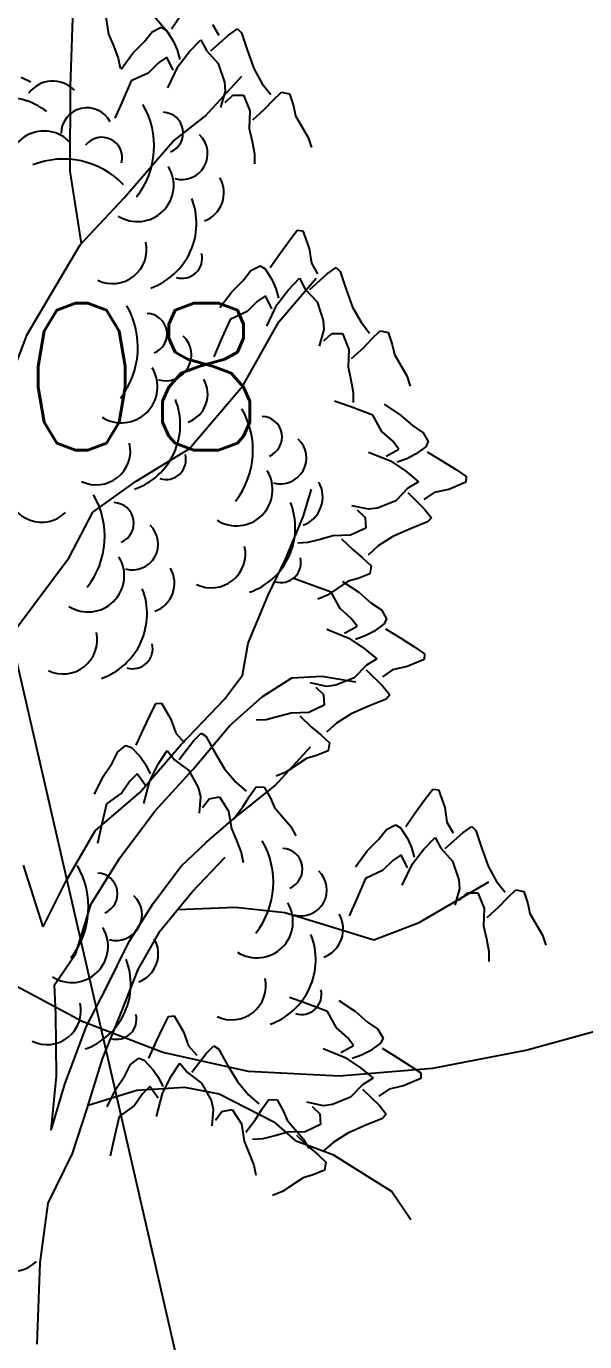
# Model space of a CAD drawing. Extents: x 524954 to 526204, y 9523489 to 9524010.
# Drawn here: x 525209.74 to 525213.54, y 9523684.92 to 9523693.88 of the extents above; entities that cross this region are included whole.
import ezdxf

# ---------------------------------------------------------------- set-up
doc = ezdxf.new("R2010")
doc.units = 0
doc.header["$PDMODE"] = 33
doc.header["$PDSIZE"] = 0.1
doc.linetypes.add('ACAD_ISO12W100', pattern=[21, 12, -3, 0, -3, 0, -3])
for name, color, linetype in [('Arbre', 34, 'ACAD_ISO12W100'), ('Cloture', 7, 'Continuous'), ('CN_10_00', 1, 'Continuous'), ('TopoAlt', 3, 'Continuous'), ('TOPOJIS', 7, 'Continuous')]:
    doc.layers.add(name, color=color, linetype=linetype)
doc.styles.add('Simplex 1.0', font='Simplex.shx', dxfattribs={"width": 0.99, "height": 1})
doc.linetypes.add('LIMITE1', pattern='A,6.35,-2.54,[133,ltypeshp.shx,S=2.54,R=0,X=-2.54,Y=0],-2.54,25.4', length=36.83)

# ---------------------------------------------------------------- blocks, each defined once
blk = doc.blocks.new('TCPOINT M')
at = {"color": 0}
blk.add_point((0, 0), dxfattribs=at)
at = {"layer": 'TopoAlt', "style": 'Simplex 1.0', "width": 0.99}
blk.add_attdef('ALT', (0.15, 0.15), '', height=1, dxfattribs=at)
blk = doc.blocks.new('v088')
at = {"linetype": 'Continuous'}
for p, q in [((0.2697, 11.1929), (0.2897, 11.7219)), ((0.5114, 11.6644), (0.5299, 11.5465)), ((0.824, 11.6885), (0.9344, 11.5607)), ((0.9578, 11.583), (1.027, 11.683)), ((0.7732, 11.4945), (0.827, 11.5637)), ((0.827, 11.5637), (0.8886, 11.5945)), ((0.8886, 11.5945), (0.9232, 11.5753)), ((0.9232, 11.5753), (0.9693, 11.5022)), ((0.9344, 11.5607), (0.97, 11.497)), ((1.2386, 11.6137), (1.2809, 11.5407)), ((1.3463, 11.5407), (1.4079, 11.583)), ((1.4079, 11.583), (1.4348, 11.556)), ((0.5299, 11.5465), (0.5653, 11.4632)), ((0.6962, 11.4176), (0.7732, 11.4945)), ((0.9693, 11.5022), (0.9963, 11.4406)), ((1.0809, 11.4291), (1.1578, 11.5099)), ((1.1578, 11.5099), (1.1963, 11.4368)), ((1.2271, 11.433), (1.3463, 11.5407)), ((1.4348, 11.556), (1.4733, 11.4406)), ((0.5653, 11.4632), (0.5962, 11.3829)), ((0.5962, 11.3829), (0.6091, 11.3149)), ((0.6155, 11.3099), (0.6962, 11.4176)), ((0.927, 11.3906), (0.8693, 11.3522)), ((0.9693, 11.3022), (0.927, 11.3906)), ((0.9963, 11.4406), (1.0155, 11.3753)), ((1.004, 11.3291), (1.0809, 11.4291)), ((1.1963, 11.4368), (1.2771, 11.3483)), ((1.4733, 11.4406), (1.5194, 11.3137)), ((0.8693, 11.3522), (0.8001, 11.2829)), ((0.9347, 11.1829), (1.004, 11.3291)), ((1.2771, 11.3483), (1.3194, 11.2214)), ((1.5194, 11.3137), (1.5771, 11.2099)), ((-0.0648, 11.2537), (0.0014, 11.223)), ((0.6847, 11.2291), (0.6193, 11.0829)), ((0.8001, 11.2829), (0.6847, 11.2291)), ((1.1882, 10.9882), (1.4374, 11.2608)), ((1.3194, 11.2214), (1.3232, 11.1598)), ((1.5771, 11.2099), (1.6348, 11.1368)), ((0.2693, 10.6145), (0.2697, 11.1929)), ((1.3232, 11.1598), (1.2925, 11.0483)), ((1.3232, 11.0829), (1.3771, 11.1329)), ((1.3771, 11.1329), (1.4502, 11.1329)), ((1.4502, 11.1329), (1.4925, 11.0252)), ((1.6502, 11.0983), (1.7079, 11.1522)), ((1.7079, 11.1522), (1.7617, 11.1406)), ((1.7617, 11.1406), (1.7887, 11.0598)), ((0.6193, 11.0829), (0.5731, 10.9752)), ((1.4925, 11.0252), (1.4886, 10.906)), ((1.5117, 10.9637), (1.5925, 11.0368)), ((1.5925, 11.0368), (1.6502, 11.0983)), ((1.7887, 11.0598), (1.8041, 10.9906)), ((0.9679, 10.8157), (1.1882, 10.9882)), ((1.8041, 10.9906), (1.8887, 10.8444)), ((1.4886, 10.906), (1.5079, 10.8175)), ((1.8887, 10.8444), (1.9118, 10.7752)), ((0.6339, 10.4293), (0.9679, 10.8157)), ((1.5079, 10.8175), (1.5233, 10.7329)), ((1.5233, 10.7329), (1.5233, 10.6636)), ((0.3448, 10.1217), (0.2693, 10.6145)), ((0.3358, 10.1122), (0.6339, 10.4293)), ((1.7002, 10.0578), (1.7617, 10.1424)), ((1.7617, 10.1424), (1.8156, 10.2117)), ((1.8156, 10.2117), (1.8541, 10.2078)), ((1.8541, 10.2078), (1.8964, 10.0886)), ((0.1676, 9.8288), (0.3358, 10.1122)), ((1.631, 9.9578), (1.7002, 10.0578)), ((1.8964, 10.0886), (1.9118, 9.9886)), ((1.5002, 9.9386), (1.5617, 9.9693)), ((1.5617, 9.9693), (1.5963, 9.9501)), ((1.5963, 9.9501), (1.6425, 9.877)), ((1.9118, 9.9886), (1.9541, 9.9155)), ((2.0195, 9.9155), (2.081, 9.9578)), ((2.081, 9.9578), (2.1079, 9.9309)), ((1.3694, 9.7924), (1.4463, 9.8693)), ((1.4463, 9.8693), (1.5002, 9.9386)), ((1.6425, 9.877), (1.6694, 9.8155)), ((1.6901, 9.587), (1.945, 9.8846)), ((1.7541, 9.8039), (1.831, 9.8847)), ((1.831, 9.8847), (1.8695, 9.8116)), ((1.9002, 9.8078), (2.0195, 9.9155)), ((2.1079, 9.9309), (2.1464, 9.8155)), ((-0.0246, 9.5014), (0.1676, 9.8288)), ((1.2886, 9.6847), (1.3694, 9.7924)), ((1.6694, 9.8155), (1.6887, 9.7501)), ((1.6771, 9.7039), (1.7541, 9.8039)), ((1.8695, 9.8116), (1.9502, 9.7232)), ((2.1464, 9.8155), (2.1926, 9.6885)), ((1.5425, 9.727), (1.4733, 9.6578)), ((1.6002, 9.7655), (1.5425, 9.727)), ((1.6425, 9.677), (1.6002, 9.7655)), ((1.6079, 9.5578), (1.6771, 9.7039)), ((1.9502, 9.7232), (1.9925, 9.5962)), ((2.1926, 9.6885), (2.2503, 9.5847)), ((1.3579, 9.6039), (1.2925, 9.4577)), ((1.4733, 9.6578), (1.3579, 9.6039)), ((1.9925, 9.5962), (1.9964, 9.5347)), ((-0.1306, 9.2193), (-0.0246, 9.5014)), ((1.4442, 9.1527), (1.6901, 9.587)), ((1.9964, 9.5347), (1.9656, 9.4231)), ((1.9964, 9.4577), (2.0502, 9.5077)), ((2.0502, 9.5077), (2.1233, 9.5077)), ((2.1233, 9.5077), (2.1656, 9.4)), ((2.2503, 9.5847), (2.308, 9.5116)), ((2.3233, 9.4731), (2.381, 9.527)), ((2.381, 9.527), (2.4349, 9.5154)), ((2.4349, 9.5154), (2.4618, 9.4347)), ((1.2925, 9.4577), (1.2463, 9.35)), ((2.1849, 9.3385), (2.2657, 9.4116)), ((2.2657, 9.4116), (2.3233, 9.4731)), ((2.4618, 9.4347), (2.4772, 9.3654)), ((2.1656, 9.4), (2.1618, 9.2808)), ((2.4772, 9.3654), (2.5618, 9.2193)), ((2.1618, 9.2808), (2.181, 9.1923)), ((1.08, 8.7222), (1.4442, 9.1527)), ((2.181, 9.1923), (2.1964, 9.1077)), ((2.5618, 9.2193), (2.5849, 9.15)), ((2.1964, 9.1077), (2.1964, 9.0385)), ((2.1801, 9.009), (2.0697, 9.0483)), ((2.3301, 8.953), (2.1801, 9.009)), ((2.4064, 9.0272), (2.519, 8.9533)), ((2.3912, 8.8412), (2.3301, 8.953)), ((2.519, 8.9533), (2.6006, 8.8814)), ((2.6006, 8.8814), (2.6731, 8.832)), ((2.4646, 8.7765), (2.3912, 8.8412)), ((2.6731, 8.832), (2.7077, 8.7725)), ((0.7177, 8.5032), (1.08, 8.7222)), ((2.2998, 8.7005), (2.4501, 8.6406)), ((2.421, 8.6735), (2.5067, 8.7213)), ((2.5067, 8.7213), (2.4646, 8.7765)), ((2.6907, 8.7368), (2.6207, 8.6861)), ((2.7077, 8.7725), (2.6907, 8.7368)), ((2.7005, 8.7027), (2.8047, 8.6399)), ((2.4501, 8.6406), (2.5548, 8.5702)), ((2.5609, 8.6554), (2.4969, 8.632)), ((2.6207, 8.6861), (2.5609, 8.6554)), ((2.8047, 8.6399), (2.8931, 8.5838)), ((2.5548, 8.5702), (2.6402, 8.4985)), ((2.8931, 8.5838), (2.9656, 8.5345)), ((2.9656, 8.5345), (2.9641, 8.4958)), ((0.4236, 8.2918), (0.7177, 8.5032)), ((1.8546, 8.2596), (1.9129, 8.4473)), ((2.5697, 8.4555), (2.4865, 8.3693)), ((2.5678, 8.4245), (2.6828, 8.3123)), ((2.6402, 8.4985), (2.5697, 8.4555)), ((2.749, 8.4244), (2.6787, 8.3776)), ((2.8478, 8.4461), (2.749, 8.4244)), ((2.9641, 8.4958), (2.8478, 8.4461)), ((2.3013, 8.3113), (2.188, 8.335)), ((2.4865, 8.3693), (2.3625, 8.3191)), ((0.2621, 7.9837), (0.4236, 8.2918)), ((1.7363, 7.971), (1.8546, 8.2596)), ((2.2245, 8.3065), (2.2778, 8.2559)), ((2.2778, 8.2559), (2.2824, 8.183)), ((2.3625, 8.3191), (2.3013, 8.3113)), ((2.6828, 8.3123), (2.7289, 8.2536)), ((2.7289, 8.2536), (2.7037, 8.225)), ((2.2824, 8.183), (2.1776, 8.1339)), ((2.591, 8.1793), (2.4672, 8.1253)), ((2.7037, 8.225), (2.591, 8.1793)), ((1.8878, 8.0848), (1.8187, 8.0804)), ((1.9713, 8.1055), (1.8878, 8.0848)), ((2.0584, 8.1303), (1.9713, 8.1055)), ((2.1776, 8.1339), (2.0584, 8.1303)), ((2.1174, 8.1109), (2.1954, 8.0349)), ((2.4672, 8.1253), (2.3672, 8.0611)), ((-0.0934, 7.5087), (0.2621, 7.9837)), ((2.1954, 8.0349), (2.2605, 7.9811)), ((2.2605, 7.9811), (2.3179, 7.927)), ((2.3672, 8.0611), (2.2979, 7.9989)), ((1.617, 7.726), (1.7363, 7.971)), ((2.3179, 7.927), (2.3098, 7.8725)), ((1.8965, 7.8022), (1.7861, 7.8414)), ((2.0465, 7.7461), (1.8965, 7.8022)), ((2.1627, 7.8208), (2.0222, 7.7271)), ((2.1227, 7.8203), (2.2353, 7.7465)), ((2.2308, 7.8405), (2.1627, 7.8208)), ((2.3098, 7.8725), (2.2308, 7.8405)), ((1.4808, 7.3998), (1.617, 7.726)), ((2.0222, 7.7271), (1.9545, 7.6997)), ((2.1075, 7.6343), (2.0465, 7.7461)), ((2.2353, 7.7465), (2.3169, 7.6746)), ((2.1809, 7.5696), (2.1075, 7.6343)), ((2.3169, 7.6746), (2.3894, 7.6252)), ((2.3894, 7.6252), (2.424, 7.5657)), ((2.223, 7.5144), (2.1809, 7.5696)), ((2.407, 7.5299), (2.337, 7.4793)), ((2.424, 7.5657), (2.407, 7.5299)), ((2.0162, 7.4937), (2.1664, 7.4338)), ((2.1373, 7.4666), (2.223, 7.5144)), ((2.2772, 7.4485), (2.2132, 7.4252)), ((2.337, 7.4793), (2.2772, 7.4485)), ((2.4169, 7.4959), (2.521, 7.4331)), ((1.4418, 7.1813), (1.4808, 7.3998)), ((2.1664, 7.4338), (2.2711, 7.3633)), ((2.2711, 7.3633), (2.3565, 7.2916)), ((2.521, 7.4331), (2.6094, 7.377)), ((2.6094, 7.377), (2.6819, 7.3276)), ((2.3565, 7.2916), (2.286, 7.2486)), ((2.6805, 7.289), (2.5641, 7.2392)), ((2.6819, 7.3276), (2.6805, 7.289)), ((1.3209, 7.0171), (1.4418, 7.1813)), ((1.778, 7.1634), (1.983, 7.1739)), ((1.983, 7.1739), (2.2139, 7.1352)), ((2.286, 7.2486), (2.2028, 7.1624)), ((2.2841, 7.2177), (2.3991, 7.1055)), ((2.4653, 7.2176), (2.395, 7.1707)), ((2.5641, 7.2392), (2.4653, 7.2176)), ((1.5755, 7.0348), (1.778, 7.1634)), ((2.0176, 7.1045), (1.9044, 7.1282)), ((1.9408, 7.0996), (1.9941, 7.049)), ((2.0788, 7.1122), (2.0176, 7.1045)), ((2.2028, 7.1624), (2.0788, 7.1122)), ((2.3991, 7.1055), (2.4452, 7.0467)), ((0.8527, 6.9872), (0.8913, 6.9906)), ((0.8913, 6.9906), (0.9551, 6.8814)), ((1.0227, 6.7061), (1.3209, 7.0171)), ((1.3557, 6.8374), (1.5755, 7.0348)), ((1.9941, 7.049), (1.9988, 6.9761)), ((2.4201, 7.0181), (2.3073, 6.9725)), ((2.4452, 7.0467), (2.4201, 7.0181)), ((0.7681, 6.8145), (0.8128, 6.9092)), ((0.8128, 6.9092), (0.8527, 6.9872)), ((1.7747, 6.9234), (1.6876, 6.8986)), ((1.8939, 6.9271), (1.7747, 6.9234)), ((1.8337, 6.904), (1.9118, 6.828)), ((1.9988, 6.9761), (1.8939, 6.9271)), ((2.1835, 6.9184), (2.0835, 6.8543)), ((2.3073, 6.9725), (2.1835, 6.9184)), ((0.7187, 6.7034), (0.7681, 6.8145)), ((0.9551, 6.8814), (0.9888, 6.786)), ((1.107, 6.54), (1.3557, 6.8374)), ((1.6041, 6.8779), (1.535, 6.8736)), ((1.6876, 6.8986), (1.6041, 6.8779)), ((1.9118, 6.828), (1.9768, 6.7743)), ((2.0835, 6.8543), (2.0142, 6.7921)), ((0.9888, 6.786), (1.0441, 6.7221)), ((1.0112, 6.6062), (1.1083, 6.7343)), ((1.1083, 6.7343), (1.1609, 6.7873)), ((1.1609, 6.7873), (1.1923, 6.7659)), ((1.1923, 6.7659), (1.2517, 6.6597)), ((1.9768, 6.7743), (2.0342, 6.7201)), ((2.0342, 6.7201), (2.0261, 6.6656)), ((0.5538, 6.582), (0.5938, 6.6601)), ((0.5938, 6.6601), (0.6485, 6.7018)), ((0.6485, 6.7018), (0.6861, 6.6893)), ((0.6861, 6.6893), (0.7451, 6.6262)), ((0.7433, 6.3831), (1.0227, 6.7061)), ((0.8684, 6.5752), (0.9289, 6.6689)), ((0.9289, 6.6689), (0.9803, 6.6043)), ((1.2517, 6.6597), (1.3207, 6.5436)), ((1.6628, 6.4272), (1.906, 6.6935)), ((1.9472, 6.6337), (1.879, 6.6139)), ((2.0261, 6.6656), (1.9472, 6.6337)), ((0.4926, 6.4921), (0.5538, 6.582)), ((0.7451, 6.6262), (0.7831, 6.5707)), ((0.7831, 6.5707), (0.8142, 6.5101)), ((0.8114, 6.4626), (0.8684, 6.5752)), ((0.9803, 6.6043), (1.0762, 6.5324)), ((1.3207, 6.5436), (1.3968, 6.4523)), ((1.879, 6.6139), (1.7385, 6.5203)), ((0.4333, 6.3712), (0.4926, 6.4921)), ((0.6749, 6.4601), (0.6198, 6.3792)), ((0.7244, 6.5087), (0.6749, 6.4601)), ((0.7824, 6.4297), (0.7244, 6.5087)), ((0.7707, 6.306), (0.8114, 6.4626)), ((0.8455, 6.2546), (1.107, 6.54)), ((1.0762, 6.5324), (1.1414, 6.4156)), ((1.3968, 6.4523), (1.4671, 6.3913)), ((1.7385, 6.5203), (1.6708, 6.4929)), ((0.4379, 6.1217), (0.7433, 6.3831)), ((0.6198, 6.3792), (0.5164, 6.3047)), ((1.1414, 6.4156), (1.1567, 6.3559)), ((1.3814, 6.2037), (1.6628, 6.4272)), ((1.4894, 6.3564), (1.536, 6.4201)), ((1.536, 6.4201), (1.5911, 6.4188)), ((1.5911, 6.4188), (1.6326, 6.3444)), ((2.6849, 6.3343), (2.7388, 6.4036)), ((2.7388, 6.4036), (2.7772, 6.3997)), ((2.7772, 6.3997), (2.8196, 6.2805)), ((0.5164, 6.3047), (0.4795, 6.1489)), ((1.1567, 6.3559), (1.1472, 6.2405)), ((1.171, 6.2803), (1.2146, 6.3394)), ((1.2146, 6.3394), (1.2864, 6.3531)), ((1.2864, 6.3531), (1.3481, 6.2552)), ((1.3784, 6.1983), (1.4442, 6.2852)), ((1.4442, 6.2852), (1.4894, 6.3564)), ((1.6326, 6.3444), (1.6606, 6.2793)), ((1.6606, 6.2793), (1.771, 6.1515)), ((2.6234, 6.2497), (2.6849, 6.3343)), ((2.8196, 6.2805), (2.8349, 6.1805)), ((0.6096, 5.9388), (0.8455, 6.2546)), ((1.1982, 6.0444), (1.3814, 6.2037)), ((1.3481, 6.2552), (1.3665, 6.1373)), ((2.5541, 6.1497), (2.6234, 6.2497)), ((0.2399, 5.7756), (0.4379, 6.1217)), ((0.4795, 6.1489), (0.4542, 6.0345)), ((1.3665, 6.1373), (1.4019, 6.054)), ((1.771, 6.1515), (1.8066, 6.0878)), ((2.3695, 6.0612), (2.4234, 6.1305)), ((2.4234, 6.1305), (2.4849, 6.1612)), ((2.4849, 6.1612), (2.5195, 6.142)), ((2.5195, 6.142), (2.5657, 6.0689)), ((2.8234, 5.9997), (2.9427, 6.1074)), ((2.8349, 6.1805), (2.8773, 6.1074)), ((2.9427, 6.1074), (3.0042, 6.1497)), ((3.0042, 6.1497), (3.0311, 6.1228)), ((3.0311, 6.1228), (3.0696, 6.0074)), ((1.0213, 5.879), (1.1982, 6.0444)), ((1.4019, 6.054), (1.4328, 5.9737)), ((2.2926, 5.9843), (2.3695, 6.0612)), ((2.5657, 6.0689), (2.5926, 6.0074)), ((2.5926, 6.0074), (2.6118, 5.942)), ((2.6772, 5.9958), (2.7542, 6.0766)), ((2.7542, 6.0766), (2.7926, 6.0035)), ((2.7926, 6.0035), (2.8734, 5.9151)), ((3.0696, 6.0074), (3.1158, 5.8804)), ((0.4109, 5.6237), (0.6096, 5.9388)), ((1.0995, 5.7065), (1.3247, 5.9413)), ((1.4328, 5.9737), (1.4458, 5.9057)), ((2.2118, 5.8766), (2.2926, 5.9843)), ((2.4657, 5.9189), (2.3964, 5.8497)), ((2.5234, 5.9574), (2.4657, 5.9189)), ((2.5657, 5.8689), (2.5234, 5.9574)), ((2.6003, 5.8958), (2.6772, 5.9958)), ((2.8734, 5.9151), (2.9157, 5.7881)), ((0.0846, 5.4676), (-0.0486, 5.8877)), ((0.8338, 5.6263), (1.0213, 5.879)), ((2.3964, 5.8497), (2.281, 5.7958)), ((2.5311, 5.7497), (2.6003, 5.8958)), ((3.1158, 5.8804), (3.1734, 5.7766)), ((0.0846, 5.4676), (0.2399, 5.7756)), ((2.281, 5.7958), (2.2156, 5.6496)), ((2.6462, 5.4963), (3.1193, 5.7735)), ((2.9157, 5.7881), (2.9196, 5.7266)), ((3.1734, 5.7766), (3.2311, 5.7035)), ((0.8812, 5.4407), (1.0995, 5.7065)), ((2.2156, 5.6496), (2.1695, 5.5419)), ((2.9196, 5.7266), (2.8888, 5.615)), ((2.9196, 5.6496), (2.9734, 5.6996)), ((2.9734, 5.6996), (3.0465, 5.6996)), ((3.0465, 5.6996), (3.0888, 5.5919)), ((3.1888, 5.6035), (3.2465, 5.665)), ((3.2465, 5.665), (3.3042, 5.7189)), ((3.3042, 5.7189), (3.3581, 5.7073)), ((3.3581, 5.7073), (3.385, 5.6266)), ((0.3061, 5.2857), (0.4109, 5.6237)), ((0.6713, 5.3679), (0.8338, 5.6263)), ((1.0006, 5.5861), (1.394, 5.6007)), ((1.394, 5.6007), (1.7306, 5.5642)), ((1.7306, 5.5642), (1.9997, 5.4827)), ((3.0888, 5.5919), (3.085, 5.4727)), ((3.1081, 5.5304), (3.1888, 5.6035)), ((3.385, 5.6266), (3.4004, 5.5573)), ((3.4004, 5.5573), (3.485, 5.4112)), ((1.9997, 5.4827), (2.3377, 5.3779)), ((2.3377, 5.3779), (2.6462, 5.4963)), ((3.085, 5.4727), (3.1042, 5.3842)), ((0.7312, 5.1764), (0.8812, 5.4407)), ((3.1042, 5.3842), (3.1196, 5.2996)), ((3.485, 5.4112), (3.5081, 5.3419)), ((0.5102, 5.0412), (0.6713, 5.3679)), ((3.1196, 5.2996), (3.1196, 5.2304)), ((0.1613, 5.0712), (0.3061, 5.2857)), ((0.6191, 4.888), (0.7312, 5.1764)), ((0.1717, 4.8724), (0.1613, 5.0712)), ((0.3786, 4.7897), (0.5102, 5.0412)), ((1.8724, 4.9461), (1.762, 4.9854)), ((2.0224, 4.89), (1.8724, 4.9461)), ((2.0987, 4.9642), (2.2113, 4.8904)), ((0.1743, 4.4496), (0.1717, 4.8724)), ((0.489, 4.5681), (0.6191, 4.888)), ((0.8993, 4.7791), (0.9393, 4.8572)), ((0.9393, 4.8572), (0.9778, 4.8606)), ((0.9778, 4.8606), (1.0416, 4.7513)), ((2.0834, 4.7783), (2.0224, 4.89)), ((2.2113, 4.8904), (2.2929, 4.8185)), ((0.2314, 4.3948), (0.3786, 4.7897)), ((0.8546, 4.6845), (0.8993, 4.7791)), ((1.0416, 4.7513), (1.0754, 4.656)), ((2.1569, 4.7135), (2.0834, 4.7783)), ((2.2929, 4.8185), (2.3654, 4.7691)), ((2.3654, 4.7691), (2.4, 4.7096)), ((0.8053, 4.5733), (0.8546, 4.6845)), ((2.1989, 4.6584), (2.1569, 4.7135)), ((2.383, 4.6739), (2.3129, 4.6232)), ((2.4, 4.7096), (2.383, 4.6739)), ((0.6804, 4.53), (0.7351, 4.5718)), ((0.7351, 4.5718), (0.7727, 4.5593)), ((1.0754, 4.656), (1.1306, 4.592)), ((1.0978, 4.4762), (1.1948, 4.6042)), ((1.1948, 4.6042), (1.2474, 4.6573)), ((1.2474, 4.6573), (1.2789, 4.6359)), ((1.2789, 4.6359), (1.3382, 4.5297)), ((1.9921, 4.6376), (2.1424, 4.5777)), ((2.1133, 4.6106), (2.1989, 4.6584)), ((2.1424, 4.5777), (2.247, 4.5072)), ((2.2532, 4.5924), (2.1892, 4.5691)), ((2.3129, 4.6232), (2.2532, 4.5924)), ((2.3928, 4.6398), (2.497, 4.577)), ((2.497, 4.577), (2.5853, 4.5209)), ((0.3841, 4.2301), (0.489, 4.5681)), ((0.6404, 4.452), (0.6804, 4.53)), ((0.7727, 4.5593), (0.8317, 4.4961)), ((0.8317, 4.4961), (0.8696, 4.4407)), ((0.9549, 4.4451), (1.0154, 4.5388)), ((1.0154, 4.5388), (1.0668, 4.4742)), ((1.3382, 4.5297), (1.4072, 4.4136)), ((2.247, 4.5072), (2.3325, 4.4356)), ((2.5853, 4.5209), (2.6578, 4.4715)), ((0.1384, 4.0819), (0.1743, 4.4496)), ((0.1384, 4.0819), (0.2314, 4.3948)), ((0.5791, 4.362), (0.6404, 4.452)), ((0.8696, 4.4407), (0.9007, 4.38)), ((0.898, 4.3325), (0.9549, 4.4451)), ((1.0668, 4.4742), (1.1627, 4.4024)), ((1.1627, 4.4024), (1.228, 4.2856)), ((1.4072, 4.4136), (1.4833, 4.3223)), ((2.262, 4.3926), (2.1788, 4.3064)), ((2.3325, 4.4356), (2.262, 4.3926)), ((2.6564, 4.4329), (2.5401, 4.3831)), ((2.6578, 4.4715), (2.6564, 4.4329)), ((0.3911, 4.2526), (0.7235, 4.3553)), ((0.5199, 4.2411), (0.5791, 4.362)), ((0.7614, 4.3301), (0.7063, 4.2491)), ((0.7235, 4.3553), (1.0465, 4.3745)), ((0.8109, 4.3786), (0.7614, 4.3301)), ((0.869, 4.2996), (0.8109, 4.3786)), ((0.8572, 4.176), (0.898, 4.3325)), ((1.0465, 4.3745), (1.2838, 4.3297)), ((1.2838, 4.3297), (1.6547, 4.1385)), ((1.4833, 4.3223), (1.5536, 4.2613)), ((2.1788, 4.3064), (2.0548, 4.2561)), ((2.2601, 4.3616), (2.3751, 4.2494)), ((2.4412, 4.3615), (2.371, 4.3146)), ((2.5401, 4.3831), (2.4412, 4.3615)), ((0.2848, 3.9233), (0.3841, 4.2301)), ((0.7063, 4.2491), (0.603, 4.1747)), ((1.228, 4.2856), (1.2432, 4.2258)), ((1.2432, 4.2258), (1.2338, 4.1105)), ((1.3011, 4.2094), (1.373, 4.223)), ((1.373, 4.223), (1.4346, 4.1251)), ((1.5307, 4.1551), (1.5759, 4.2264)), ((1.5759, 4.2264), (1.6226, 4.29)), ((1.6226, 4.29), (1.6776, 4.2887)), ((1.6776, 4.2887), (1.7191, 4.2144)), ((1.7191, 4.2144), (1.7472, 4.1493)), ((1.9936, 4.2484), (1.8803, 4.2721)), ((1.9168, 4.2436), (1.9701, 4.193)), ((2.0548, 4.2561), (1.9936, 4.2484)), ((2.3751, 4.2494), (2.4212, 4.1906)), ((0.603, 4.1747), (0.566, 4.0189)), ((1.2576, 4.1502), (1.3011, 4.2094)), ((1.4346, 4.1251), (1.4531, 4.0073)), ((1.465, 4.0683), (1.5307, 4.1551)), ((1.6547, 4.1385), (1.8004, 4.0109)), ((1.7472, 4.1493), (1.8576, 4.0214)), ((1.9701, 4.193), (1.9747, 4.12)), ((2.396, 4.1621), (2.2833, 4.1164)), ((2.4212, 4.1906), (2.396, 4.1621)), ((1.6636, 4.0426), (1.5801, 4.0219)), ((1.7506, 4.0673), (1.6636, 4.0426)), ((1.8699, 4.071), (1.7506, 4.0673)), ((1.8097, 4.0479), (1.8877, 3.9719)), ((1.9747, 4.12), (1.8699, 4.071)), ((2.1595, 4.0623), (2.0595, 3.9982)), ((2.2833, 4.1164), (2.1595, 4.0623)), ((0.566, 4.0189), (0.5407, 3.9045)), ((1.4531, 4.0073), (1.4885, 3.9239)), ((1.5801, 4.0219), (1.511, 4.0175)), ((1.8004, 4.0109), (2.0573, 3.9168)), ((1.8576, 4.0214), (1.8932, 3.9577)), ((1.8877, 3.9719), (1.9528, 3.9182)), ((2.0595, 3.9982), (1.9902, 3.936)), ((0.1177, 3.584), (0.2848, 3.9233)), ((1.4885, 3.9239), (1.5194, 3.8437)), ((1.9528, 3.9182), (2.0102, 3.864)), ((2.0102, 3.864), (2.002, 3.8096)), ((2.0573, 3.9168), (2.4606, 3.664)), ((1.5194, 3.8437), (1.5323, 3.7756)), ((1.9231, 3.7776), (1.855, 3.7579)), ((2.002, 3.8096), (1.9231, 3.7776)), ((1.855, 3.7579), (1.7144, 3.6642)), ((0.064, 3.1786), (0.1177, 3.584)), ((1.7144, 3.6642), (1.6468, 3.6368)), ((2.4606, 3.664), (2.589, 3.4739)), ((0.0445, 2.6247), (0.064, 3.1786))]:
    blk.add_line(p, q, dxfattribs=at)
for centre, major_axis, start_param, end_param in [((0.1501, 11.0237), (0.1445, 0.1445), 6.263619, 7.998733), ((-0.1756, 10.6509), (0.3298, 0.3298), 0.12682, 1.733702), ((0.3829, 10.8698), (-0.1246, 0.1246), 4.396235, 7.060094), ((0.2754, 10.7857), (0.3995, 0.3995), 4.836335, 6.022049), ((0.8987, 10.8757), (0.099, 0.099), 4.31771, 7.031286), ((0.0911, 10.6412), (0.1741, 0.1741), 6.236163, 8.918901), ((0.4834, 10.7051), (-0.099, 0.099), 3.680741, 6.394318), ((1.0287, 10.7332), (-0.1246, 0.1246), 2.081137, 4.744996), ((0.2226, 10.1318), (-0.3995, 0.3995), 4.689978, 5.875693), ((0.7276, 10.5169), (-0.1741, 0.1741), 1.793126, 4.475865), ((1.1114, 10.4666), (-0.1445, 0.1445), 2.713295, 4.448408), ((0.6623, 10.2582), (-0.3298, 0.3298), 2.69514, 4.302022), ((0.5573, 10.0804), (0.1641, 0.1641), 3.478918, 5.717341), ((1.0314, 10.0206), (0.0964, 0.0964), 3.62262, 5.745019), ((0.1648, 9.4153), (0.3995, 0.3995), 4.836335, 6.022049), ((0.7881, 9.5054), (-0.099, 0.099), 2.746913, 5.46049), ((0.9181, 9.3628), (0.1246, 0.1246), 3.651933, 6.315792), ((0.617, 9.1466), (-0.1741, 0.1741), 1.793126, 4.475865), ((1.0008, 9.0963), (-0.1445, 0.1445), 2.713295, 4.448408), ((0.5518, 8.8878), (-0.3298, 0.3298), 2.69514, 4.302022), ((0.9486, 8.7133), (-0.3995, 0.3995), 3.265538, 4.451253), ((1.5719, 8.8034), (0.099, 0.099), 4.31771, 7.031286), ((1.7019, 8.6608), (0.1246, 0.1246), 3.651933, 6.315792), ((0.4467, 8.71), (-0.1641, 0.1641), 1.908121, 4.146545), ((0.9208, 8.6502), (0.0964, 0.0964), 3.62262, 5.745019), ((1.4008, 8.4446), (0.1741, 0.1741), 3.363922, 6.046661), ((0.0741, 8.4554), (0.1641, 0.1641), 2.463212, 4.701636), ((1.7845, 8.3943), (-0.1445, 0.1445), 2.713295, 4.448408), ((-0.0612, 8.1267), (-0.3995, 0.3995), 3.265538, 4.451253), ((0.5622, 8.2168), (0.099, 0.099), 4.31771, 7.031286), ((1.3355, 8.1858), (-0.3298, 0.3298), 2.69514, 4.302022), ((0.6922, 8.0742), (-0.1246, 0.1246), 2.081137, 4.744996), ((0.391, 7.858), (0.1741, 0.1741), 3.363922, 6.046661), ((1.2305, 8.008), (0.1641, 0.1641), 3.478918, 5.717341), ((1.7045, 7.9482), (-0.0964, 0.0964), 2.051824, 4.174223), ((0.7748, 7.8077), (-0.1445, 0.1445), 2.713295, 4.448408), ((0.3258, 7.5992), (0.3298, 0.3298), 4.265936, 5.872819), ((0.2207, 7.4214), (0.1641, 0.1641), 3.478918, 5.717341), ((0.6948, 7.3616), (-0.0964, 0.0964), 2.051824, 4.174223), ((1.088, 5.7707), (-0.3995, 0.3995), 3.265538, 4.451253), ((1.7113, 5.8608), (0.099, 0.099), 4.31771, 7.031286), ((-0.1718, 5.6024), (0.3995, 0.3995), 4.836335, 6.022049), ((0.4516, 5.6925), (0.099, 0.099), 4.31771, 7.031286), ((1.8413, 5.7182), (-0.1246, 0.1246), 2.081137, 4.744996), ((0.5816, 5.5499), (0.1246, 0.1246), 3.651933, 6.315792), ((1.5402, 5.502), (0.1741, 0.1741), 3.363922, 6.046661), ((1.924, 5.4517), (-0.1445, 0.1445), 2.713295, 4.448408), ((0.2804, 5.3337), (0.1741, 0.1741), 3.363922, 6.046661), ((0.6642, 5.2834), (-0.1445, 0.1445), 2.713295, 4.448408), ((1.4749, 5.2432), (0.3298, 0.3298), 4.265936, 5.872819), ((0.2152, 5.0749), (-0.3298, 0.3298), 2.69514, 4.302022), ((1.3699, 5.0654), (-0.1641, 0.1641), 1.908121, 4.146545), ((1.844, 5.0056), (-0.0964, 0.0964), 2.051824, 4.174223), ((0.1101, 4.8971), (-0.1641, 0.1641), 1.908121, 4.146545), ((0.5842, 4.8373), (0.0964, 0.0964), 3.62262, 5.745019), ((-0.1231, 3.3539), (0.1641, 0.1641), 2.463212, 4.701636)]:
    blk.add_ellipse(centre, major_axis=major_axis, ratio=1, start_param=start_param, end_param=end_param, dxfattribs=at)

msp = doc.modelspace()

# ---------------------------------------------------------------- linework, layer by layer
at = {"layer": 'Cloture', "linetype": 'LIMITE1', "ltscale": 0.1, "flags": 128}
msp.add_lwpolyline([(525212.1616, 9523678.7228), (525206.6343, 9523702.7809)], dxfattribs=at)
at = {"layer": 'CN_10_00', "elevation": 270, "flags": 128}
msp.add_lwpolyline([(525213.7848, 9523687.0846), (525213.1482, 9523686.9083), (525212.5047, 9523686.7854), (525211.8679, 9523686.732), (525211.2513, 9523686.7644), (525210.6665, 9523686.893), (525210.1171, 9523687.1046), (525209.605, 9523687.3801)], dxfattribs=at)

# ---------------------------------------------------------------- block references
at = {"layer": 'Arbre'}
msp.add_blockref('v088', (525209.767, 9523682.2824), dxfattribs=at)
at = {"layer": 'TOPOJIS'}
ref = msp.add_blockref('TCPOINT M', (525206.6693, 9523690.9469, 270.08), dxfattribs=at)
ref.add_attrib('ALT', '270.08', (525206.7193, 9523690.9969, 270.08), dxfattribs={"layer": 'TopoAlt', "height": 1, "style": 'Simplex 1.0', "width": 0.99})

doc.saveas('drawing.dxf')
